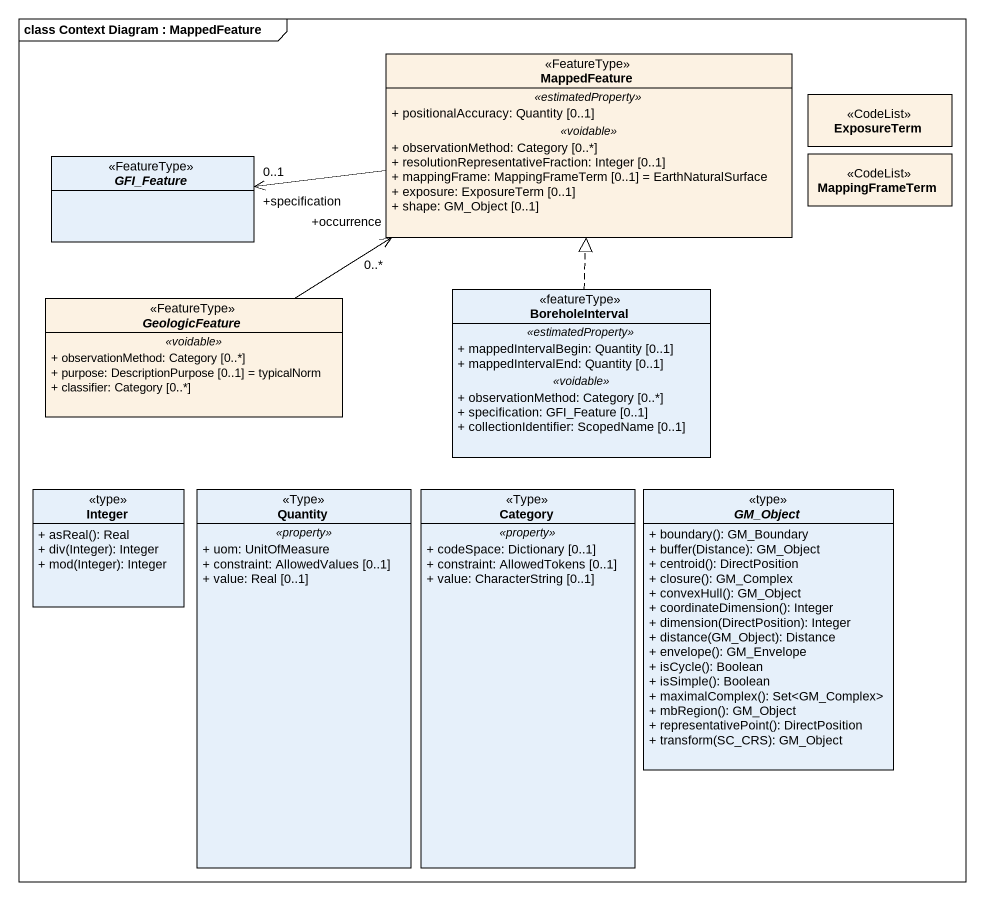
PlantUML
@startuml
mainframe class Context Diagram : MappedFeature
hide circle
hide empty members
skinparam classAttributeIconSize 0
class MappedFeature <<FeatureType>> #FCF2E3 {
  .. <<estimatedProperty>> ..
  + positionalAccuracy: Quantity [0..1]
  .. <<voidable>> ..
  + observationMethod: Category [0..*]
  + resolutionRepresentativeFraction: Integer [0..1]
  + mappingFrame: MappingFrameTerm [0..1] = EarthNaturalSurface
  + exposure: ExposureTerm [0..1]
  + shape: GM_Object [0..1]
}
class ExposureTerm <<CodeList>> #FCF2E3
abstract class GFI_Feature <<FeatureType>>
class MappingFrameTerm <<CodeList>> #FCF2E3
abstract class GeologicFeature <<FeatureType>> #FCF2E3 {
  .. <<voidable>> ..
  + observationMethod: Category [0..*]
  + purpose: DescriptionPurpose [0..1] = typicalNorm
  + classifier: Category [0..*]
}
class BoreholeInterval <<featureType>> {
  .. <<estimatedProperty>> ..
  + mappedIntervalBegin: Quantity [0..1]
  + mappedIntervalEnd: Quantity [0..1]
  .. <<voidable>> ..
  + observationMethod: Category [0..*]
  + specification: GFI_Feature [0..1]
  + collectionIdentifier: ScopedName [0..1]
}
class Integer <<type>> {
  + asReal(): Real
  + div(Integer): Integer
  + mod(Integer): Integer
}
class Quantity <<Type>> {
  .. <<property>> ..
  + uom: UnitOfMeasure
  + constraint: AllowedValues [0..1]
  + value: Real [0..1]
}
class Category <<Type>> {
  .. <<property>> ..
  + codeSpace: Dictionary [0..1]
  + constraint: AllowedTokens [0..1]
  + value: CharacterString [0..1]
}
abstract class GM_Object <<type>> {
  + boundary(): GM_Boundary
  + buffer(Distance): GM_Object
  + centroid(): DirectPosition
  + closure(): GM_Complex
  + convexHull(): GM_Object
  + coordinateDimension(): Integer
  + dimension(DirectPosition): Integer
  + distance(GM_Object): Distance
  + envelope(): GM_Envelope
  + isCycle(): Boolean
  + isSimple(): Boolean
  + maximalComplex(): Set<GM_Complex>
  + mbRegion(): GM_Object
  + representativePoint(): DirectPosition
  + transform(SC_CRS): GM_Object
}
MappedFeature -left-> "+specification\n0..1" GFI_Feature
GeologicFeature -right-> "+occurrence\n0..*" MappedFeature
BoreholeInterval .up.|> MappedFeature
@enduml
